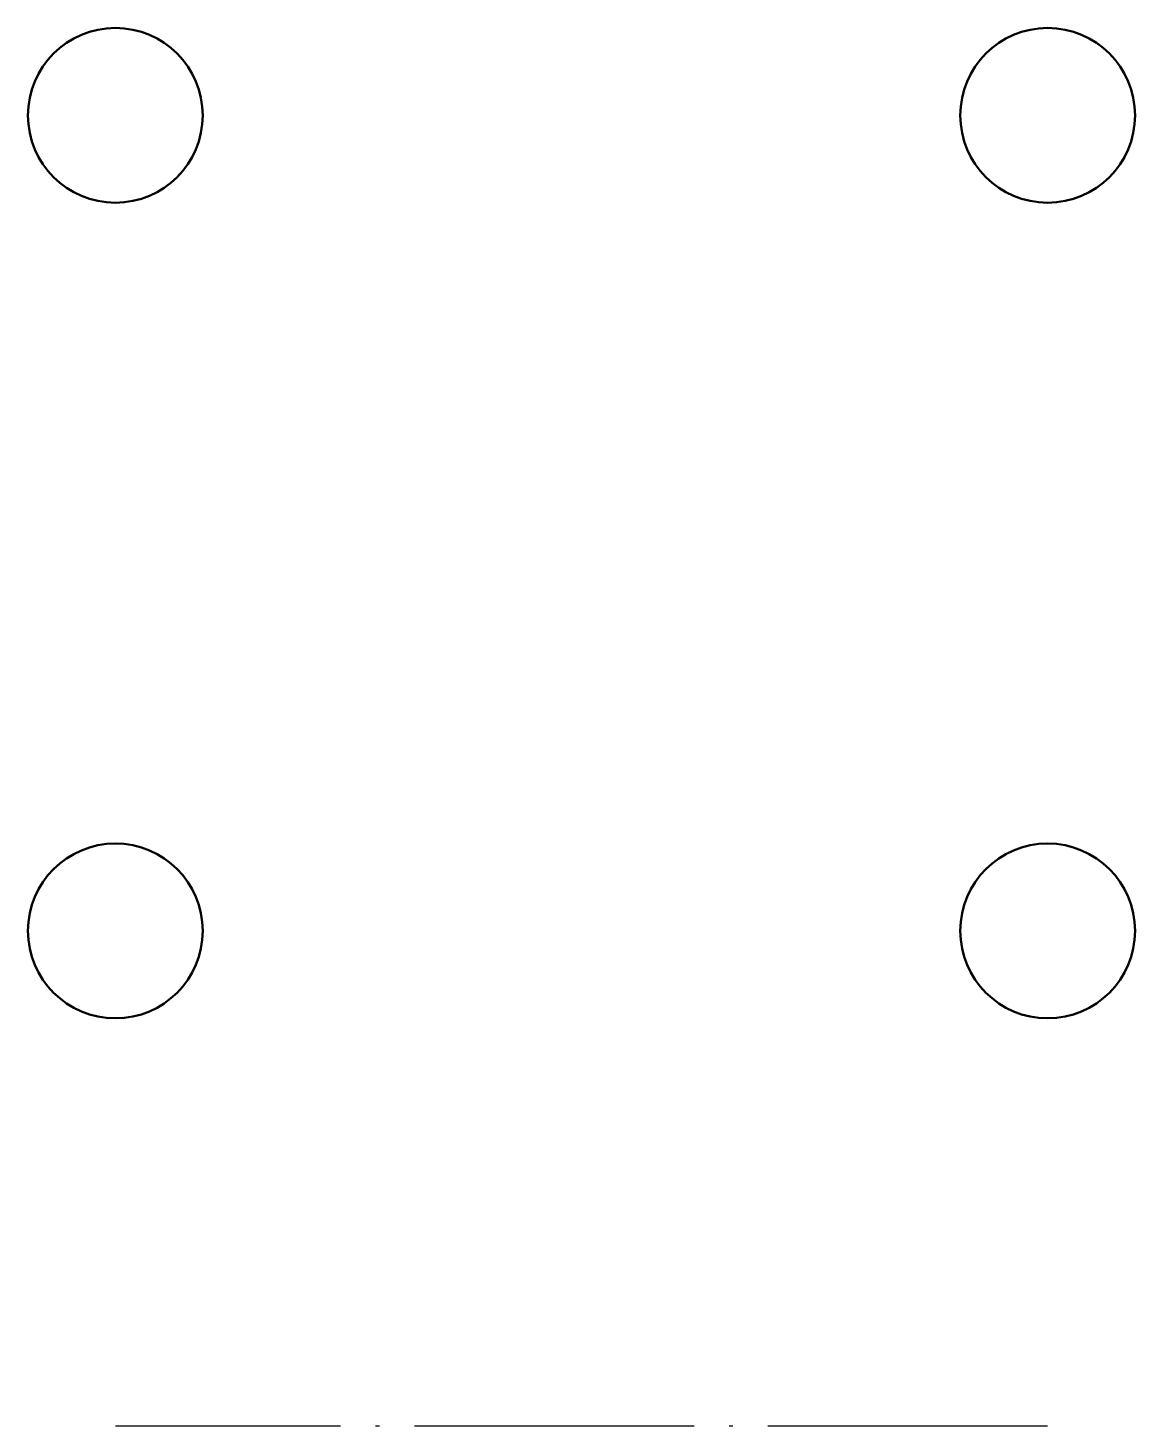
# Model space of a CAD drawing. Header units: inches. Extents: x -1846 to 3013, y 0 to 1997.
# Drawn here: x -1846.5 to -1818, y 492.84 to 528.84 of the extents above; entities that cross this region are included whole.
import ezdxf

# ---------------------------------------------------------------- set-up
doc = ezdxf.new("R2010")
doc.units = ezdxf.units.IN
doc.linetypes.add('ACAD_ISO04W100', pattern=[30, 24, -3, 0, -3])
doc.layers.add('Net Mat Cat A-A', color=2, linetype='Continuous', lineweight=50)
doc.layers.add('Tam', color=1, linetype='ACAD_ISO04W100', lineweight=25)

msp = doc.modelspace()

# ---------------------------------------------------------------- linework, layer by layer
at = {"layer": 'Net Mat Cat A-A', "ltscale": 0.3}
for centre in [(-1844.248, 526.594), (-1820.248, 526.594), (-1844.248, 505.594), (-1820.248, 505.594)]:
    msp.add_circle(centre, 2.25, dxfattribs=at)
at = {"layer": 'Tam', "ltscale": 0.3}
msp.add_line((-1820.248, 492.844), (-1844.248, 492.844), dxfattribs=at)

doc.saveas('drawing.dxf')
